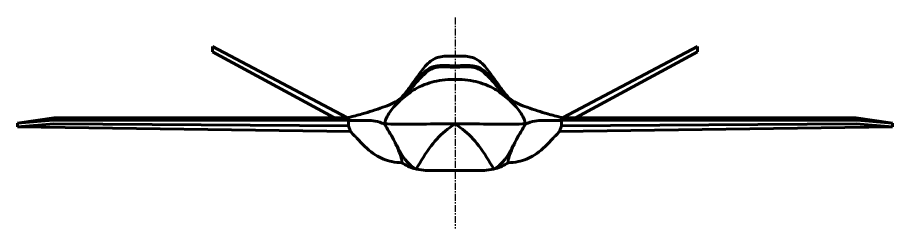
# Model space of a CAD drawing. Header units: millimetres. Extents: x -985956116104 to 1932156, y -552630487266 to 633586.
# Drawn here: x 5433.1 to 5591.8, y 35179.3 to 35217.6 of the extents above; entities that cross this region are included whole.
import ezdxf

# ---------------------------------------------------------------- set-up
doc = ezdxf.new("R2010")
doc.units = ezdxf.units.MM
doc.linetypes.add('CENTER', pattern=[2, 1.25, -0.25, 0.25, -0.25])
doc.layers.add('_axes (Оси)', color=6, linetype='CENTER', lineweight=30)
doc.layers.add('_basic (Основной)', color=4, linetype='Continuous', lineweight=60)

msp = doc.modelspace()

# ---------------------------------------------------------------- linework, layer by layer
at = {"layer": '_axes (Оси)', "transparency": 33554687}
msp.add_line((5512.448, 35217.576), (5512.448, 35179.316), dxfattribs=at)
at = {"layer": '_basic (Основной)', "transparency": 33554687}
for p, q in [((5468.498, 35212.328), (5492.853, 35199.452)), ((5468.498, 35212.328), (5468.498, 35211.354)), ((5556.398, 35212.328), (5532.042, 35199.452)), ((5556.398, 35212.328), (5556.398, 35211.354)), ((5468.498, 35211.354), (5490.453, 35199.45)), ((5556.398, 35211.354), (5534.443, 35199.45)), ((5493.154, 35199.452), (5439.75, 35199.408)), ((5493.154, 35198.922), (5493.153, 35199.452)), ((5531.742, 35199.452), (5585.146, 35199.408)), ((5531.742, 35198.922), (5531.743, 35199.452)), ((5439.75, 35199.408), (5433.113, 35198.435)), ((5439.608, 35198.946), (5433.113, 35198.435)), ((5433.113, 35198.435), (5433.113, 35197.772)), ((5439.705, 35198.303), (5433.113, 35197.772)), ((5493.154, 35198.922), (5439.608, 35198.946)), ((5493.154, 35197.905), (5439.705, 35198.303)), ((5493.154, 35198.922), (5493.146, 35197.905)), ((5493.514, 35196.911), (5493.154, 35197.905)), ((5531.382, 35196.911), (5531.742, 35197.905)), ((5531.742, 35198.922), (5585.288, 35198.946)), ((5531.742, 35198.922), (5531.75, 35197.905)), ((5531.742, 35197.905), (5585.19, 35198.303)), ((5585.146, 35199.408), (5591.783, 35198.435)), ((5585.19, 35198.303), (5591.783, 35197.772)), ((5585.288, 35198.946), (5591.783, 35198.435)), ((5591.783, 35198.435), (5591.783, 35197.772)), ((5493.514, 35196.911), (5433.113, 35197.772)), ((5531.382, 35196.911), (5591.783, 35197.772))]:
    msp.add_line(p, q, dxfattribs=at)
for points in [[(5493.154, 35199.452), (5495.63, 35200.092), (5499.368, 35201.29), (5502.353, 35202.74), (5504.477, 35205.312), (5506.262, 35207.737), (5507.992, 35209.633), (5509.275, 35210.302), (5510.502, 35210.553), (5511.73, 35210.581), (5512.448, 35210.581)], [(5531.742, 35199.452), (5529.266, 35200.092), (5525.528, 35201.29), (5522.543, 35202.74), (5520.419, 35205.312), (5518.634, 35207.737), (5516.904, 35209.633), (5515.621, 35210.302), (5514.393, 35210.553), (5513.166, 35210.581), (5512.448, 35210.581)], [(5512.448, 35208.569), (5510.837, 35208.618), (5509.861, 35208.633), (5508.962, 35208.512), (5508.149, 35208.201), (5506.967, 35207.374), (5505.488, 35205.831), (5504.582, 35204.834), (5503.747, 35203.887), (5503.051, 35202.956)], [(5512.448, 35208.822), (5511.048, 35208.858), (5509.217, 35208.804), (5507.978, 35208.427), (5507.242, 35207.961), (5505.698, 35206.472), (5503.978, 35204.596)], [(5512.448, 35208.822), (5513.847, 35208.858), (5515.679, 35208.804), (5516.917, 35208.427), (5517.653, 35207.961), (5519.197, 35206.472), (5520.918, 35204.596)], [(5512.448, 35208.569), (5514.059, 35208.618), (5515.035, 35208.633), (5515.933, 35208.512), (5516.747, 35208.201), (5517.928, 35207.374), (5519.408, 35205.831), (5520.314, 35204.834), (5521.148, 35203.887), (5521.845, 35202.956)], [(5499.627, 35198.283), (5499.934, 35199.143), (5501.113, 35201.062), (5503.44, 35203.28), (5505.52, 35204.771), (5507.381, 35205.576), (5509.118, 35206.058), (5511.176, 35206.309), (5512.448, 35206.309)], [(5525.268, 35198.283), (5524.962, 35199.143), (5523.783, 35201.062), (5521.456, 35203.28), (5519.376, 35204.771), (5517.515, 35205.576), (5515.778, 35206.058), (5513.72, 35206.309), (5512.448, 35206.309)], [(5493.154, 35198.922), (5495.169, 35198.916), (5497.944, 35198.79), (5499.627, 35198.283)], [(5499.627, 35198.283), (5501.31, 35195.425), (5503.8, 35191.384), (5504.689, 35190.563), (5505.418, 35190.084)], [(5499.627, 35198.283), (5502.022, 35198.25), (5508.001, 35198.268), (5512.448, 35198.268)], [(5512.448, 35198.268), (5511.104, 35197.314), (5508.139, 35194.323), (5505.418, 35190.084)], [(5525.268, 35198.283), (5522.874, 35198.25), (5516.895, 35198.268), (5512.448, 35198.268)], [(5512.448, 35198.268), (5513.792, 35197.314), (5516.756, 35194.323), (5519.478, 35190.084)], [(5525.268, 35198.283), (5523.586, 35195.425), (5521.096, 35191.384), (5520.207, 35190.563), (5519.478, 35190.084)], [(5531.742, 35198.922), (5529.726, 35198.916), (5526.952, 35198.79), (5525.268, 35198.283)], [(5502.768, 35191.224), (5500.988, 35191.443), (5498.063, 35192.618), (5494.996, 35195.311), (5493.514, 35196.911)], [(5522.128, 35191.224), (5523.908, 35191.443), (5526.833, 35192.618), (5529.9, 35195.311), (5531.382, 35196.911)], [(5502.768, 35191.224), (5502.787, 35191.689), (5502.564, 35192.614), (5501.619, 35194.846)], [(5522.128, 35191.224), (5522.108, 35191.689), (5522.332, 35192.614), (5523.276, 35194.846)], [(5512.448, 35189.859), (5509.737, 35189.804), (5508.152, 35189.831), (5506.731, 35189.886), (5505.036, 35190.186), (5502.768, 35191.224)], [(5512.448, 35189.859), (5515.158, 35189.804), (5516.744, 35189.831), (5518.165, 35189.886), (5519.86, 35190.186), (5522.128, 35191.224)]]:
    msp.add_spline(points, degree=3, dxfattribs=at)

doc.saveas('drawing.dxf')
